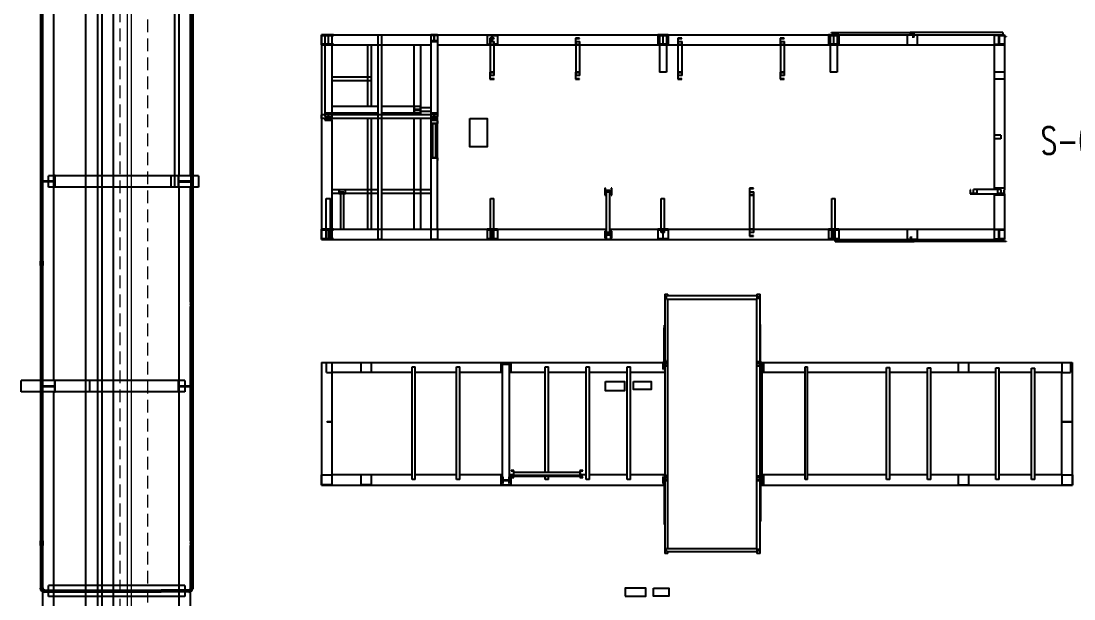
# Model space of a CAD drawing. Header units: inches. Extents: x 19 to 715735, y 34 to 210034.
# Drawn here: x 532622 to 594922, y 35732 to 69940 of the extents above; entities that cross this region are included whole.
import ezdxf
from ezdxf.enums import TextEntityAlignment as Align

# ---------------------------------------------------------------- set-up
doc = ezdxf.new("R2010")
doc.units = ezdxf.units.IN
doc.header["$MEASUREMENT"] = 0
doc.linetypes.add('CABLETRAYLAYOUT-EMBED 2_DWG$0$HIDDEN2', pattern=[0.1875, 0.125, -0.0625])
doc.layers.add('Cable Tray Instruments', color=7, linetype='Continuous', lineweight=13)
for name, color, linetype in [('CABLE TRAY POWER', 3, 'Continuous'), ('CABLEROUTEPROGRESSUNIT-EMBED 1_DWG$0$DwgTemplate', 7, 'Continuous'), ('cables', 7, 'Continuous'), ('ELECTRICAL', 7, 'Continuous'), ('Junction Boxes', 1, 'Continuous')]:
    doc.layers.add(name, color=color, linetype=linetype)
doc.styles.add('HZTXT', font='txt_qlt.shx', dxfattribs={"width": 0.7, "bigfont": 'hztxt.shx'})

msp = doc.modelspace()

# ---------------------------------------------------------------- linework, layer by layer
at = {"layer": 'Cable Tray Instruments', "color": 3, "ltscale": 6000}
msp.add_lwpolyline([(536460, 23747), (536460, 193777), (538076, 193777), (538076, 23747)], dxfattribs=at)
at = {"layer": 'Cable Tray Instruments', "color": 6, "linetype": 'CABLETRAYLAYOUT-EMBED 2_DWG$0$HIDDEN2', "ltscale": 6000}
msp.add_lwpolyline([(540097, 23747), (538480, 23747), (538480, 193777), (540097, 193777)], close=True, dxfattribs=at)
at = {"layer": 'Cable Tray Instruments'}
msp.add_lwpolyline([(539146, 193585), (539146, 23401), (538914, 23401), (538915, 193585)], dxfattribs=at)
at = {"layer": 'CABLE TRAY POWER', "color": 3, "ltscale": 6000}
msp.add_lwpolyline([(536460, 193777), (538076, 193777), (538076, 21358), (536460, 21358)], close=True, dxfattribs=at)
at = {"layer": 'CABLEROUTEPROGRESSUNIT-EMBED 1_DWG$0$DwgTemplate', "color": 3, "linetype": 'Continuous'}
for p, q in [((533780, 72232), (533780, 55730)), ((533888, 72232), (533888, 55730)), ((541713, 60778), (541713, 72232)), ((542669, 72232), (542669, 60778)), ((542777, 72232), (542777, 60778)), ((541713, 60110), (541713, 60778)), ((542669, 60778), (542669, 60110)), ((542777, 60778), (542777, 60110)), ((542669, 60110), (542669, 53306)), ((542777, 60110), (542777, 53306)), ((533834, 55730), (533762, 55730)), ((533762, 55730), (533906, 55730)), ((533762, 55730), (533762, 55461)), ((533834, 55461), (533762, 55461)), ((533762, 55461), (533906, 55461)), ((533780, 55730), (533780, 55673)), ((533834, 55673), (533780, 55673)), ((533780, 55673), (533888, 55673)), ((533834, 55673), (533780, 55673)), ((533780, 55673), (533888, 55673)), ((533834, 55519), (533780, 55519)), ((533780, 55519), (533888, 55519)), ((533780, 55519), (533780, 55461)), ((533888, 55519), (533780, 55519)), ((533780, 55519), (533834, 55519)), ((533780, 55461), (533780, 48656)), ((533906, 55730), (533834, 55730)), ((533888, 55673), (533834, 55673)), ((533888, 55673), (533834, 55673)), ((533888, 55519), (533834, 55519)), ((533834, 55519), (533888, 55519)), ((533906, 55461), (533834, 55461)), ((533888, 55730), (533888, 55673)), ((533888, 55519), (533888, 55461)), ((533888, 55461), (533888, 48656)), ((533906, 55730), (533906, 55461)), ((542723, 53306), (542651, 53306)), ((542651, 53306), (542795, 53306)), ((542651, 53306), (542651, 53037)), ((542723, 53037), (542651, 53037)), ((542651, 53037), (542795, 53037)), ((542669, 53306), (542669, 53248)), ((542669, 53248), (542777, 53248)), ((542777, 53248), (542669, 53248)), ((542723, 53248), (542669, 53248)), ((542669, 53248), (542777, 53248)), ((542669, 53094), (542777, 53094)), ((542777, 53094), (542669, 53094)), ((542669, 53094), (542669, 53037)), ((542777, 53094), (542669, 53094)), ((542669, 53094), (542723, 53094)), ((542669, 53037), (542669, 39165)), ((542795, 53306), (542723, 53306)), ((542777, 53248), (542723, 53248)), ((542723, 53094), (542777, 53094)), ((542795, 53037), (542723, 53037)), ((542777, 53306), (542777, 53248)), ((542777, 53094), (542777, 53037)), ((542777, 53037), (542777, 39165)), ((542795, 53306), (542795, 53037)), ((533780, 48656), (533780, 47989)), ((533888, 48656), (533888, 47989)), ((533780, 47989), (533780, 39165)), ((533888, 47989), (533888, 39165)), ((533834, 39165), (533762, 39165)), ((533762, 39165), (533906, 39165)), ((533762, 39165), (533762, 38895)), ((533834, 38895), (533762, 38895)), ((533762, 38895), (533906, 38895)), ((533780, 39165), (533780, 39107)), ((533834, 39107), (533780, 39107)), ((533780, 39107), (533888, 39107)), ((533834, 39107), (533780, 39107)), ((533780, 39107), (533888, 39107)), ((533780, 38953), (533888, 38953)), ((533888, 38953), (533780, 38953)), ((533780, 38953), (533780, 38895)), ((533888, 38953), (533780, 38953)), ((533780, 38953), (533834, 38953)), ((533780, 38895), (533780, 36381)), ((533906, 39165), (533834, 39165)), ((533888, 39107), (533834, 39107)), ((533888, 39107), (533834, 39107)), ((533834, 38953), (533888, 38953)), ((533906, 38895), (533834, 38895)), ((533888, 39165), (533888, 39107)), ((533888, 38953), (533888, 38895)), ((533888, 38895), (533888, 36381)), ((533906, 39165), (533906, 38895)), ((542723, 39165), (542651, 39165)), ((542651, 39165), (542795, 39165)), ((542651, 39165), (542651, 38895)), ((542723, 38895), (542651, 38895)), ((542651, 38895), (542795, 38895)), ((542669, 39165), (542669, 39107)), ((542723, 39107), (542669, 39107)), ((542669, 39107), (542777, 39107)), ((542669, 39107), (542777, 39107)), ((542777, 39107), (542669, 39107)), ((542777, 38953), (542669, 38953)), ((542669, 38953), (542723, 38953)), ((542669, 38953), (542777, 38953)), ((542777, 38953), (542669, 38953)), ((542669, 38953), (542669, 38895)), ((542669, 38895), (542669, 36381)), ((542795, 39165), (542723, 39165)), ((542777, 39107), (542723, 39107)), ((542723, 38953), (542777, 38953)), ((542795, 38895), (542723, 38895)), ((542777, 39165), (542777, 39107)), ((542777, 38953), (542777, 38895)), ((542777, 38895), (542777, 36381)), ((542795, 39165), (542795, 38895)), ((533906, 36381), (533762, 36381)), ((533762, 36381), (533906, 36381)), ((533780, 36381), (533780, 36323)), ((533780, 36323), (533888, 36323)), ((533888, 36323), (533780, 36323)), ((533834, 36323), (533780, 36323)), ((533780, 36323), (533888, 36323)), ((533888, 36323), (533834, 36323)), ((533888, 36381), (533888, 36323)), ((533956, 36148), (533956, 36256)), ((533956, 36256), (533956, 36148)), ((533956, 36256), (534013, 36256)), ((533956, 36256), (533956, 36148)), ((533956, 36148), (533956, 36256)), ((533956, 36148), (534013, 36148)), ((534013, 36273), (534013, 36130)), ((534013, 36130), (534013, 36273)), ((534013, 36256), (539975, 36256)), ((534013, 36148), (539975, 36148)), ((539975, 36148), (539975, 36256)), ((539975, 36256), (539975, 36148)), ((539975, 36242), (540905, 36242)), ((539975, 36242), (540905, 36242)), ((539975, 36242), (539975, 36202)), ((539975, 36202), (539975, 36242)), ((539975, 36202), (539975, 36202)), ((539975, 36202), (539975, 36202)), ((539975, 36161), (539975, 36202)), ((539975, 36202), (539975, 36161)), ((539975, 36161), (540905, 36161)), ((539975, 36161), (540905, 36161)), ((540097, 36202), (541713, 36202)), ((540905, 36242), (540905, 36202)), ((540905, 36202), (540905, 36242)), ((541834, 36242), (540905, 36242)), ((541834, 36242), (540905, 36242)), ((540905, 36242), (540905, 36202)), ((540905, 36202), (540905, 36242)), ((540905, 36202), (540905, 36202)), ((540905, 36202), (540905, 36202)), ((540905, 36161), (540905, 36202)), ((540905, 36202), (540905, 36161)), ((540905, 36202), (540905, 36202)), ((540905, 36202), (540905, 36202)), ((540905, 36161), (540905, 36202)), ((540905, 36202), (540905, 36161)), ((541834, 36161), (540905, 36161)), ((541834, 36161), (540905, 36161)), ((541834, 36148), (541834, 36256)), ((541834, 36256), (541834, 36148)), ((542543, 36256), (541834, 36256)), ((541834, 36242), (541834, 36202)), ((541834, 36202), (541834, 36242)), ((541834, 36202), (541834, 36202)), ((541834, 36202), (541834, 36202)), ((541834, 36161), (541834, 36202)), ((541834, 36202), (541834, 36161)), ((542543, 36148), (541834, 36148)), ((542543, 36273), (542543, 36130)), ((542543, 36130), (542543, 36273)), ((542601, 36256), (542543, 36256)), ((542601, 36148), (542543, 36148)), ((542601, 36148), (542601, 36256)), ((542601, 36256), (542601, 36148)), ((542601, 36256), (542601, 36148)), ((542601, 36148), (542601, 36256)), ((542651, 36381), (542795, 36381)), ((542795, 36381), (542651, 36381)), ((542669, 36381), (542669, 36323)), ((542669, 36323), (542777, 36323)), ((542777, 36323), (542669, 36323)), ((542777, 36323), (542669, 36323)), ((542669, 36323), (542723, 36323)), ((542723, 36323), (542777, 36323)), ((542777, 36381), (542777, 36323))]:
    msp.add_line(p, q, dxfattribs=at)
at = {"layer": 'CABLEROUTEPROGRESSUNIT-EMBED 1_DWG$0$DwgTemplate', "color": 9, "linetype": 'Continuous', "lineweight": 25}
for p, q in [((533904, 60457), (533904, 72232)), ((534571, 60457), (534571, 72232)), ((541985, 60778), (541985, 72232)), ((542652, 60778), (542652, 72232)), ((580584, 69258), (585231, 69258)), ((580584, 69238), (580584, 69258)), ((585231, 69238), (580584, 69238)), ((580802, 69131), (580802, 69238)), ((585467, 69258), (585231, 69258)), ((585231, 69258), (585231, 69238)), ((585231, 69238), (585449, 69238)), ((585234, 69238), (585234, 69131)), ((585252, 69131), (585252, 69238)), ((585449, 69238), (585449, 69131)), ((585467, 69131), (585467, 69258)), ((590707, 69258), (585467, 69258)), ((590707, 69258), (590707, 69131)), ((550501, 69131), (550400, 69131)), ((550400, 69131), (550400, 69090)), ((550400, 69131), (550501, 69131)), ((550400, 69131), (550400, 57010)), ((550400, 69131), (550501, 69131)), ((550400, 68525), (550400, 69131)), ((550400, 69090), (550501, 69090)), ((550501, 68565), (550400, 68565)), ((550400, 68565), (550400, 68525)), ((551107, 69131), (550501, 69131)), ((550501, 69131), (550501, 69090)), ((550501, 69090), (550789, 69090)), ((550501, 68565), (550501, 68525)), ((550789, 68565), (550501, 68565)), ((550602, 69131), (550602, 64282)), ((550602, 69131), (551006, 69131)), ((550789, 69090), (550789, 68565)), ((550818, 68565), (550818, 69090)), ((550818, 69090), (551107, 69090)), ((551107, 68565), (550818, 68565)), ((551006, 69131), (551006, 64282)), ((551107, 69090), (551107, 69131)), ((551107, 69131), (556864, 69131)), ((551107, 68525), (551107, 68565)), ((553727, 69131), (553941, 69131)), ((553727, 69131), (553727, 57010)), ((553941, 69131), (553941, 57010)), ((556864, 69131), (557268, 69131)), ((556864, 69131), (556864, 64282)), ((556864, 69131), (556864, 69099)), ((557268, 69131), (556864, 69131)), ((556864, 69099), (557054, 69099)), ((556864, 68759), (556864, 68727)), ((557054, 68759), (556864, 68759)), ((556864, 68727), (557268, 68727)), ((557054, 69099), (557054, 68759)), ((557078, 69099), (557268, 69099)), ((557078, 68759), (557078, 69099)), ((557268, 68759), (557078, 68759)), ((557268, 69131), (557268, 64282)), ((557268, 69099), (557268, 69131)), ((557268, 69131), (570299, 69131)), ((557268, 68727), (557268, 68759)), ((560198, 69131), (560804, 69131)), ((560198, 69131), (560198, 68525)), ((560198, 69131), (560804, 69131)), ((560198, 69090), (560198, 69131)), ((560486, 69090), (560198, 69090)), ((560198, 68565), (560369, 68565)), ((560198, 68565), (560198, 68525)), ((560612, 68929), (560369, 68929)), ((560369, 68929), (560369, 68525)), ((560379, 68727), (560622, 68727)), ((560379, 68727), (560379, 66707)), ((560389, 68545), (560389, 68909)), ((560389, 68909), (560612, 68909)), ((560612, 68545), (560389, 68545)), ((560486, 68929), (560486, 69090)), ((560486, 68727), (560486, 68909)), ((560515, 69090), (560804, 69090)), ((560515, 68929), (560515, 69090)), ((560515, 68727), (560515, 68909)), ((560612, 68909), (560612, 68929)), ((560612, 68525), (560612, 68545)), ((560622, 66707), (560622, 68727)), ((560804, 68565), (560622, 68565)), ((560804, 69131), (560804, 68525)), ((560804, 69131), (560804, 69090)), ((560804, 68525), (560804, 68565)), ((565430, 68929), (565430, 68525)), ((565672, 68929), (565430, 68929)), ((565440, 68727), (565440, 66707)), ((565440, 68727), (565682, 68727)), ((565450, 68545), (565450, 68909)), ((565450, 68909), (565672, 68909)), ((565672, 68545), (565450, 68545)), ((565672, 68909), (565672, 68929)), ((565672, 68525), (565672, 68545)), ((565682, 66707), (565682, 68727)), ((570905, 69131), (570299, 69131)), ((570299, 69131), (570299, 69090)), ((570299, 69090), (570587, 69090)), ((570299, 69090), (570299, 68565)), ((570587, 68565), (570299, 68565)), ((570299, 68565), (570299, 68525)), ((570400, 69131), (570804, 69131)), ((570400, 69131), (570400, 66909)), ((570587, 69090), (570587, 68565)), ((570616, 68565), (570616, 69090)), ((570616, 69090), (570905, 69090)), ((570905, 68565), (570616, 68565)), ((570804, 69131), (570804, 66909)), ((570905, 69090), (570905, 69131)), ((570905, 69131), (580400, 69131)), ((570905, 69090), (570905, 68565)), ((570905, 68525), (570905, 68565)), ((571480, 68929), (571480, 68525)), ((571723, 68929), (571480, 68929)), ((571490, 68727), (571490, 66707)), ((571490, 68727), (571733, 68727)), ((571501, 68545), (571501, 68909)), ((571501, 68909), (571723, 68909)), ((571723, 68545), (571501, 68545)), ((571723, 68909), (571723, 68929)), ((571723, 68525), (571723, 68545)), ((571733, 66707), (571733, 68727)), ((577783, 68929), (577541, 68929)), ((577541, 68929), (577541, 68525)), ((577551, 68727), (577551, 66707)), ((577551, 68727), (577793, 68727)), ((577561, 68545), (577561, 68909)), ((577561, 68909), (577783, 68909)), ((577783, 68545), (577561, 68545)), ((577783, 68909), (577783, 68929)), ((577783, 68525), (577783, 68545)), ((577793, 66707), (577793, 68727)), ((581006, 69131), (580400, 69131)), ((580400, 69131), (580400, 69090)), ((580400, 69090), (580688, 69090)), ((580400, 69090), (580400, 68565)), ((580400, 68565), (580400, 68525)), ((580688, 68565), (580400, 68565)), ((580501, 69131), (580905, 69131)), ((580501, 69131), (580501, 66909)), ((580688, 69090), (580688, 68565)), ((580717, 68565), (580717, 69090)), ((580717, 69090), (581006, 69090)), ((581006, 68565), (580717, 68565)), ((580905, 69131), (580905, 66909)), ((581006, 69090), (581006, 69131)), ((581006, 69131), (590804, 69131)), ((581006, 69090), (581006, 68565)), ((581006, 68525), (581006, 68565)), ((585046, 69131), (585046, 68525)), ((585046, 69131), (585652, 69131)), ((585464, 69024), (585349, 69024)), ((585349, 69004), (585464, 69004)), ((585464, 69024), (585489, 69024)), ((585464, 69004), (585464, 69024)), ((585489, 69004), (585464, 69004)), ((585652, 69131), (585652, 68525)), ((590198, 69090), (590198, 69131)), ((590198, 69131), (590804, 69131)), ((590198, 69131), (590198, 68525)), ((590198, 69131), (590804, 69131)), ((590486, 69090), (590198, 69090)), ((590198, 68565), (590198, 68525)), ((590198, 68565), (590486, 68565)), ((590486, 68565), (590486, 69090)), ((590515, 69090), (590804, 69090)), ((590515, 68565), (590515, 69090)), ((590804, 68565), (590515, 68565)), ((590804, 69131), (590804, 69090)), ((590804, 69131), (590804, 59949)), ((590804, 69131), (590804, 68525)), ((590804, 69024), (590919, 69024)), ((590919, 69004), (590804, 69004)), ((590804, 68525), (590804, 68565)), ((590919, 69024), (590919, 69004)), ((550400, 68525), (550501, 68525)), ((550400, 68525), (550501, 68525)), ((550501, 68525), (551107, 68525)), ((551107, 68525), (556864, 68525)), ((553121, 68525), (553121, 64888)), ((553335, 68525), (553335, 64888)), ((555854, 68525), (555854, 64888)), ((556258, 68525), (556258, 64888)), ((557268, 68525), (560369, 68525)), ((560369, 68525), (560612, 68525)), ((560622, 68525), (565430, 68525)), ((565430, 68525), (565672, 68525)), ((565682, 68525), (570299, 68525)), ((570299, 68525), (570905, 68525)), ((570905, 68525), (571480, 68525)), ((571480, 68525), (571723, 68525)), ((571733, 68525), (577541, 68525)), ((577541, 68525), (577783, 68525)), ((577793, 68525), (580400, 68525)), ((580400, 68525), (581006, 68525)), ((581006, 68525), (590198, 68525)), ((590198, 68525), (590198, 59959)), ((590198, 68525), (590804, 68525)), ((590198, 68525), (590804, 68525)), ((560369, 66909), (560369, 66505)), ((560612, 66909), (560369, 66909)), ((560622, 66707), (560379, 66707)), ((560389, 66888), (560612, 66888)), ((560389, 66525), (560389, 66888)), ((560612, 66888), (560612, 66909)), ((565430, 66909), (565430, 66505)), ((565672, 66909), (565430, 66909)), ((565682, 66707), (565440, 66707)), ((565450, 66888), (565672, 66888)), ((565450, 66525), (565450, 66888)), ((565672, 66888), (565672, 66909)), ((570804, 66909), (570400, 66909)), ((571480, 66909), (571480, 66505)), ((571723, 66909), (571480, 66909)), ((571733, 66707), (571490, 66707)), ((571501, 66525), (571501, 66888)), ((571501, 66888), (571723, 66888)), ((571723, 66888), (571723, 66909)), ((577783, 66909), (577541, 66909)), ((577541, 66909), (577541, 66505)), ((577793, 66707), (577551, 66707)), ((577561, 66888), (577783, 66888)), ((577561, 66525), (577561, 66888)), ((577783, 66888), (577783, 66909)), ((580905, 66909), (580501, 66909)), ((590804, 66909), (590198, 66909)), ((590804, 66909), (590804, 66505)), ((553335, 66612), (551006, 66612)), ((553335, 66398), (551006, 66398)), ((553335, 66612), (553335, 66398)), ((560369, 66505), (560612, 66505)), ((560612, 66525), (560389, 66525)), ((560612, 66505), (560612, 66525)), ((565430, 66505), (565672, 66505)), ((565672, 66525), (565450, 66525)), ((565672, 66505), (565672, 66525)), ((571480, 66505), (571723, 66505)), ((571723, 66525), (571501, 66525)), ((571723, 66505), (571723, 66525)), ((577541, 66505), (577783, 66505)), ((577783, 66525), (577561, 66525)), ((577783, 66505), (577783, 66525)), ((590804, 66505), (590198, 66505)), ((553727, 64888), (551006, 64888)), ((556262, 64888), (553941, 64888)), ((555866, 64888), (555866, 64484)), ((555898, 64888), (555866, 64888)), ((555898, 64699), (555898, 64888)), ((556270, 64888), (556237, 64888)), ((556237, 64888), (556237, 64699)), ((556262, 64888), (556262, 64484)), ((556270, 64484), (556270, 64888)), ((556864, 64794), (556270, 64794)), ((550400, 64175), (550400, 64389)), ((550602, 64389), (550400, 64389)), ((550791, 64175), (550400, 64175)), ((551006, 64484), (550602, 64484)), ((550602, 64484), (550602, 64452)), ((550602, 64452), (550791, 64452)), ((551006, 64282), (550602, 64282)), ((550791, 64452), (550791, 64113)), ((550816, 64113), (550816, 64452)), ((550816, 64452), (551006, 64452)), ((557054, 64175), (550816, 64175)), ((553727, 64484), (551006, 64484)), ((551006, 64452), (551006, 64484)), ((556864, 64389), (551006, 64389)), ((551006, 64282), (551006, 64113)), ((553121, 64484), (553121, 64389)), ((553121, 64175), (553121, 57616)), ((553335, 64484), (553335, 64389)), ((553335, 64175), (553335, 57616)), ((556262, 64484), (553941, 64484)), ((555854, 64484), (555854, 64389)), ((555854, 64175), (555854, 57616)), ((555866, 64484), (555898, 64484)), ((556237, 64699), (555898, 64699)), ((555898, 64484), (555898, 64674)), ((555898, 64674), (556237, 64674)), ((556237, 64674), (556237, 64484)), ((556237, 64484), (556270, 64484)), ((556258, 64484), (556258, 64389)), ((556258, 64175), (556258, 57616)), ((556864, 64579), (556270, 64579)), ((557268, 64484), (556864, 64484)), ((556864, 64484), (556864, 64452)), ((556864, 64452), (557054, 64452)), ((557268, 64282), (556864, 64282)), ((556864, 64282), (556864, 64113)), ((557054, 64452), (557054, 64113)), ((557078, 64452), (557268, 64452)), ((557078, 64113), (557078, 64452)), ((557268, 64175), (557078, 64175)), ((557268, 64452), (557268, 64484)), ((557268, 64113), (557268, 64282)), ((550602, 64113), (550602, 64080)), ((550791, 64113), (550602, 64113)), ((550602, 64080), (551006, 64080)), ((551006, 64113), (550816, 64113)), ((551006, 64080), (551006, 64113)), ((551006, 64080), (551006, 57616)), ((556864, 64113), (556864, 64080)), ((557054, 64113), (556864, 64113)), ((556864, 64080), (556864, 64029)), ((556864, 64080), (557268, 64080)), ((556864, 64029), (556864, 63867)), ((556895, 64029), (556864, 64029)), ((556864, 63867), (556864, 61846)), ((556864, 63867), (557275, 63867)), ((556895, 63879), (556895, 64029)), ((557244, 63879), (556895, 63879)), ((556948, 61846), (556948, 63867)), ((556948, 61846), (556948, 63867)), ((556991, 61846), (556991, 63867)), ((557268, 64113), (557078, 64113)), ((557153, 63867), (557153, 61846)), ((557275, 64029), (557244, 64029)), ((557244, 64029), (557244, 63879)), ((557268, 64080), (557268, 64113)), ((557268, 64029), (557268, 64080)), ((557268, 61846), (557268, 63867)), ((557275, 63867), (557275, 64029)), ((590602, 63177), (590198, 63177)), ((590602, 62963), (590198, 62963)), ((590602, 63177), (590602, 62963)), ((557275, 61846), (556864, 61846)), ((556864, 61846), (556864, 61684)), ((556864, 61684), (556864, 57010)), ((556864, 61684), (556895, 61684)), ((556895, 61834), (557244, 61834)), ((556895, 61684), (556895, 61834)), ((557244, 61834), (557244, 61684)), ((557244, 61684), (557275, 61684)), ((557268, 57616), (557268, 61684)), ((557275, 61684), (557275, 61846)), ((534604, 60469), (533888, 60469)), ((533888, 60444), (534604, 60444)), ((534571, 60457), (533904, 60457)), ((533904, 60444), (534571, 60444)), ((533904, 55730), (533904, 60444)), ((534238, 60110), (534238, 60778)), ((541511, 60778), (534238, 60778)), ((534571, 48656), (534571, 60444)), ((534645, 60790), (534604, 60790)), ((534604, 60790), (534604, 60469)), ((534604, 60444), (534604, 60123)), ((534645, 60123), (534645, 60790)), ((541511, 60110), (541511, 60778)), ((543127, 60778), (541511, 60778)), ((541953, 60778), (541912, 60778)), ((541912, 60778), (541912, 60110)), ((541953, 60457), (541953, 60778)), ((542685, 60457), (541953, 60457)), ((542726, 60778), (542685, 60778)), ((542685, 60778), (542685, 60457)), ((542726, 60110), (542726, 60778)), ((543127, 60778), (543127, 60110)), ((541511, 60110), (534238, 60110)), ((534604, 60123), (534645, 60123)), ((543127, 60110), (541511, 60110)), ((541912, 60110), (541953, 60110)), ((541953, 60431), (542685, 60431)), ((541953, 60110), (541953, 60431)), ((541985, 48323), (541985, 60110)), ((542652, 53306), (542652, 60110)), ((542685, 60431), (542685, 60110)), ((542685, 60110), (542726, 60110)), ((553727, 59945), (551006, 59945)), ((551457, 59935), (551423, 59935)), ((551423, 59935), (551423, 59741)), ((551457, 59762), (551457, 59935)), ((551528, 59838), (551528, 57616)), ((551528, 59838), (551722, 59838)), ((551722, 57616), (551722, 59838)), ((551827, 59935), (551793, 59935)), ((551793, 59935), (551793, 59762)), ((551827, 59741), (551827, 59935)), ((556864, 59945), (553941, 59945)), ((567200, 60040), (567167, 60040)), ((567167, 60040), (567167, 59636)), ((567200, 59850), (567200, 60040)), ((567539, 59850), (567200, 59850)), ((567200, 59636), (567200, 59826)), ((567200, 59826), (567539, 59826)), ((567272, 57414), (567272, 59927)), ((567272, 59927), (567466, 59927)), ((567466, 57414), (567466, 59927)), ((567539, 60040), (567539, 59850)), ((567571, 60040), (567539, 60040)), ((567539, 59826), (567539, 59636)), ((567571, 59636), (567571, 60040)), ((575723, 60040), (575723, 59636)), ((575965, 60040), (575723, 60040)), ((575733, 59838), (575733, 57414)), ((575733, 59838), (575975, 59838)), ((575743, 60020), (575965, 60020)), ((575743, 59656), (575743, 60020)), ((575965, 60020), (575965, 60040)), ((575975, 57414), (575975, 59838)), ((588783, 59949), (588783, 59707)), ((588804, 59949), (588783, 59949)), ((588804, 59727), (588804, 59949)), ((590602, 59959), (588985, 59959)), ((588985, 59717), (588985, 59959)), ((589187, 59949), (589167, 59949)), ((589167, 59949), (589167, 59727)), ((589187, 59707), (589187, 59949)), ((590804, 60040), (590198, 60040)), ((590420, 59949), (590400, 59949)), ((590400, 59949), (590400, 59707)), ((590420, 59727), (590420, 59949)), ((590602, 59959), (590602, 59717)), ((590804, 59949), (590783, 59949)), ((590783, 59949), (590783, 59727)), ((590804, 60040), (590804, 59949)), ((590804, 59707), (590804, 59949)), ((550682, 57010), (550682, 59434)), ((550682, 59434), (550925, 59434)), ((550925, 57010), (550925, 59434)), ((551528, 59731), (551006, 59731)), ((551423, 59741), (551827, 59741)), ((551793, 59762), (551457, 59762)), ((553727, 59731), (551722, 59731)), ((556864, 59731), (553941, 59731)), ((560404, 59434), (560598, 59434)), ((560404, 57010), (560404, 59434)), ((560598, 57010), (560598, 59434)), ((567167, 59636), (567200, 59636)), ((567539, 59636), (567571, 59636)), ((570505, 59434), (570699, 59434)), ((570505, 57414), (570505, 59434)), ((570699, 57414), (570699, 59434)), ((575723, 59636), (575965, 59636)), ((575965, 59656), (575743, 59656)), ((575965, 59636), (575965, 59656)), ((580606, 57010), (580606, 59434)), ((580606, 59434), (580800, 59434)), ((580800, 57010), (580800, 59434)), ((588783, 59707), (589187, 59707)), ((589167, 59727), (588804, 59727)), ((588985, 59717), (590602, 59717)), ((590198, 59717), (590198, 57616)), ((590804, 59636), (590198, 59636)), ((590400, 59707), (590804, 59707)), ((590783, 59727), (590420, 59727)), ((590804, 59707), (590804, 57010)), ((590804, 59707), (590804, 59636)), ((550400, 57010), (550400, 57616)), ((550400, 57616), (550501, 57616)), ((550400, 57616), (550400, 57575)), ((550501, 57616), (550400, 57616)), ((550400, 57575), (550501, 57575)), ((550501, 57616), (550501, 57575)), ((551107, 57616), (550501, 57616)), ((550501, 57575), (550789, 57575)), ((550789, 57575), (550789, 57050)), ((550818, 57575), (551107, 57575)), ((550818, 57050), (550818, 57575)), ((551006, 57575), (551006, 57050)), ((551107, 57616), (557268, 57616)), ((551107, 57575), (551107, 57616)), ((557268, 57616), (560198, 57616)), ((557268, 57616), (557268, 57010)), ((560804, 57616), (560198, 57616)), ((560198, 57616), (560198, 57575)), ((560198, 57575), (560486, 57575)), ((560198, 57575), (560198, 57050)), ((560486, 57575), (560486, 57050)), ((560515, 57575), (560804, 57575)), ((560515, 57050), (560515, 57575)), ((560804, 57616), (567272, 57616)), ((560804, 57575), (560804, 57616)), ((560804, 57575), (560804, 57050)), ((567200, 57495), (567167, 57495)), ((567167, 57495), (567167, 57090)), ((567200, 57305), (567200, 57495)), ((567242, 57616), (567242, 57305)), ((567466, 57414), (567272, 57414)), ((567466, 57616), (570299, 57616)), ((567497, 57616), (567497, 57305)), ((567571, 57495), (567539, 57495)), ((567539, 57495), (567539, 57305)), ((567571, 57090), (567571, 57495)), ((570905, 57620), (570299, 57620)), ((570299, 57620), (570299, 57580)), ((570299, 57580), (570299, 57055)), ((570299, 57580), (570587, 57580)), ((570299, 57575), (570299, 57580)), ((570505, 57575), (570299, 57575)), ((570699, 57414), (570505, 57414)), ((570587, 57580), (570587, 57055)), ((570616, 57055), (570616, 57580)), ((570616, 57580), (570905, 57580)), ((570699, 57575), (570905, 57575)), ((570905, 57580), (570905, 57620)), ((570905, 57616), (575723, 57616)), ((570905, 57580), (570905, 57055)), ((570905, 57580), (570905, 57575)), ((575723, 57616), (575723, 57212)), ((575965, 57616), (575723, 57616)), ((575975, 57414), (575733, 57414)), ((575743, 57232), (575743, 57596)), ((575743, 57596), (575965, 57596)), ((575965, 57596), (575965, 57616)), ((575975, 57616), (580400, 57616)), ((581006, 57616), (580400, 57616)), ((580400, 57616), (580400, 57575)), ((580400, 57575), (580400, 57050)), ((580400, 57575), (580688, 57575)), ((580688, 57575), (580688, 57050)), ((580717, 57050), (580717, 57575)), ((580717, 57575), (581006, 57575)), ((581006, 57616), (590198, 57616)), ((581006, 57575), (581006, 57616)), ((581006, 57575), (581006, 57050)), ((585046, 57616), (585046, 57010)), ((585652, 57616), (585652, 57010)), ((590198, 57616), (590804, 57616)), ((590198, 57616), (590198, 57010)), ((590198, 57616), (590804, 57616)), ((590198, 57575), (590198, 57616)), ((590486, 57575), (590198, 57575)), ((590486, 57050), (590486, 57575)), ((590515, 57050), (590515, 57575)), ((590515, 57575), (590804, 57575)), ((590804, 57616), (590804, 57010)), ((590804, 57616), (590804, 57575)), ((550501, 57050), (550400, 57050)), ((550400, 57050), (550400, 57010)), ((550400, 57010), (550501, 57010)), ((550501, 57010), (550400, 57010)), ((550400, 57010), (550501, 57010)), ((550501, 57050), (550501, 57010)), ((550789, 57050), (550501, 57050)), ((550501, 57010), (551107, 57010)), ((550925, 57010), (550682, 57010)), ((551107, 57050), (550818, 57050)), ((551107, 57010), (551107, 57050)), ((551107, 57010), (560198, 57010)), ((553941, 57010), (553727, 57010)), ((557268, 57010), (556864, 57010)), ((560198, 57050), (560198, 57010)), ((560486, 57050), (560198, 57050)), ((560198, 57010), (560804, 57010)), ((560598, 57010), (560404, 57010)), ((560804, 57050), (560515, 57050)), ((560804, 57010), (560804, 57050)), ((560804, 57010), (580400, 57010)), ((567167, 57090), (567200, 57090)), ((567539, 57305), (567200, 57305)), ((567200, 57280), (567539, 57280)), ((567200, 57090), (567200, 57280)), ((567242, 57280), (567242, 57010)), ((567497, 57010), (567242, 57010)), ((567497, 57280), (567497, 57010)), ((567539, 57280), (567539, 57090)), ((567539, 57090), (567571, 57090)), ((570587, 57055), (570299, 57055)), ((570299, 57055), (570299, 57014)), ((570299, 57014), (570299, 57010)), ((570299, 57014), (570905, 57014)), ((570299, 57014), (570299, 57010)), ((570905, 57010), (570299, 57010)), ((570299, 57010), (570905, 57010)), ((570905, 57055), (570616, 57055)), ((570905, 57014), (570905, 57055)), ((570905, 57014), (570905, 57010)), ((570905, 57010), (570905, 57014)), ((575723, 57212), (575965, 57212)), ((575965, 57232), (575743, 57232)), ((575965, 57212), (575965, 57232)), ((580688, 57050), (580400, 57050)), ((580400, 57050), (580400, 57010)), ((580400, 57010), (581006, 57010)), ((580800, 57010), (580606, 57010)), ((581006, 57050), (580717, 57050)), ((580802, 56882), (580802, 57010)), ((580802, 56882), (585234, 56882)), ((581006, 57010), (581006, 57050)), ((581006, 57010), (590804, 57010)), ((585652, 57010), (585046, 57010)), ((585212, 57137), (585231, 57137)), ((585231, 57117), (585212, 57117)), ((585231, 57137), (585231, 57117)), ((585349, 57137), (585231, 57137)), ((585231, 57117), (585349, 57117)), ((585234, 57010), (585234, 56882)), ((585234, 56882), (585464, 56882)), ((585252, 56903), (585252, 57010)), ((585464, 56903), (585252, 56903)), ((585449, 57010), (585449, 56903)), ((585464, 56903), (590919, 56903)), ((585464, 56882), (585464, 56903)), ((590919, 56882), (585464, 56882)), ((585467, 56903), (585467, 57010)), ((590198, 57050), (590486, 57050)), ((590198, 57050), (590198, 57010)), ((590804, 57010), (590198, 57010)), ((590198, 57010), (590804, 57010)), ((590804, 57050), (590515, 57050)), ((590707, 57010), (590707, 56903)), ((590804, 57010), (590804, 57050)), ((590919, 56903), (590919, 56882)), ((533904, 48656), (533904, 55461)), ((570707, 53777), (570707, 38425)), ((570707, 53777), (570901, 53777)), ((570804, 53475), (570804, 53669)), ((576161, 53669), (570804, 53669)), ((570901, 53669), (570901, 53777)), ((576161, 53777), (576161, 53475)), ((576161, 53777), (576355, 53777)), ((576258, 53669), (576258, 53475)), ((576355, 38424), (576355, 53777)), ((542652, 48323), (542652, 53037)), ((570804, 53475), (570901, 53475)), ((570901, 53475), (576161, 53475)), ((570901, 38726), (570901, 53475)), ((576161, 38726), (576161, 53475)), ((570676, 51944), (570676, 51776)), ((570707, 51944), (570676, 51944)), ((570676, 49547), (570676, 51776)), ((570676, 51776), (570701, 51776)), ((570701, 51928), (570707, 51928)), ((570701, 51776), (570701, 51928)), ((570701, 51776), (570701, 49547)), ((576385, 51968), (576355, 51968)), ((576355, 51952), (576385, 51952)), ((576385, 51952), (576385, 51968)), ((576385, 49547), (576385, 51952)), ((550399, 49737), (551005, 49737)), ((550399, 49737), (550399, 42479)), ((550702, 49737), (570602, 49737)), ((550702, 49131), (550702, 49737)), ((551005, 49737), (551005, 49131)), ((552723, 49737), (552723, 49131)), ((552723, 49737), (553329, 49737)), ((553329, 49737), (553329, 49131)), ((555757, 42802), (555757, 49469)), ((555757, 49469), (555951, 49469)), ((555951, 42802), (555951, 49469)), ((558383, 49469), (558577, 49469)), ((558383, 42802), (558383, 49469)), ((558577, 42802), (558577, 49469)), ((561006, 49737), (561006, 49131)), ((561006, 49737), (561612, 49737)), ((561107, 49723), (561107, 49636)), ((561139, 49636), (561107, 49636)), ((561107, 49636), (561511, 49636)), ((561107, 42760), (561107, 49636)), ((561139, 49636), (561139, 49723)), ((561478, 49636), (561478, 49723)), ((561511, 49636), (561478, 49636)), ((561511, 49636), (561511, 49723)), ((561511, 49636), (561511, 42760)), ((561612, 49737), (561612, 49131)), ((563636, 43213), (563636, 49469)), ((563636, 49469), (563830, 49469)), ((563830, 43213), (563830, 49469)), ((566060, 42802), (566060, 49469)), ((566060, 49469), (566254, 49469)), ((566254, 42802), (566254, 49469)), ((568484, 42802), (568484, 49469)), ((568484, 49469), (568678, 49469)), ((568678, 42802), (568678, 49469)), ((570602, 49737), (570602, 49333)), ((570634, 49737), (570602, 49737)), ((570602, 49333), (570634, 49333)), ((570634, 49547), (570634, 49737)), ((570634, 49737), (570676, 49737)), ((570901, 49547), (570634, 49547)), ((570634, 49523), (570901, 49523)), ((570634, 49333), (570634, 49523)), ((570676, 49351), (570676, 49523)), ((570701, 49351), (570676, 49351)), ((570701, 49523), (570701, 49351)), ((570707, 49504), (570701, 49504)), ((570804, 49640), (570804, 49834)), ((570901, 49834), (570804, 49834)), ((570901, 49640), (570804, 49640)), ((576428, 49547), (576161, 49547)), ((576161, 49523), (576428, 49523)), ((576258, 49834), (576258, 49640)), ((576385, 49737), (576428, 49737)), ((576428, 49737), (576428, 49547)), ((576460, 49737), (576428, 49737)), ((576428, 49523), (576428, 49333)), ((576428, 49333), (576460, 49333)), ((576460, 49737), (576561, 49737)), ((576460, 49333), (576460, 49737)), ((576460, 49737), (594725, 49737)), ((576460, 49333), (576460, 42962)), ((576561, 49737), (576561, 49131)), ((579009, 42802), (579009, 49469)), ((579009, 49469), (579163, 49469)), ((579163, 42802), (579163, 49469)), ((583838, 49430), (584032, 49430)), ((583838, 42802), (583838, 49430)), ((584032, 42802), (584032, 49430)), ((586262, 42802), (586262, 49413)), ((586262, 49413), (586456, 49413)), ((586456, 42802), (586456, 49413)), ((588076, 49737), (588076, 49131)), ((588076, 49737), (588682, 49737)), ((588682, 49737), (588682, 49131)), ((590303, 49415), (590497, 49415)), ((590303, 42802), (590303, 49415)), ((590497, 42802), (590497, 49415)), ((592420, 42802), (592420, 49385)), ((592420, 49385), (592614, 49385)), ((592614, 42802), (592614, 49385)), ((594208, 49737), (594814, 49737)), ((594208, 49737), (594208, 49131)), ((594725, 49737), (594725, 49131)), ((594814, 49737), (594814, 42469)), ((532622, 47989), (532622, 48656)), ((536662, 48656), (532622, 48656)), ((533872, 48656), (533831, 48656)), ((533831, 48656), (533831, 47989)), ((533872, 48335), (533872, 48656)), ((534604, 48656), (534604, 48335)), ((534645, 48656), (534604, 48656)), ((534645, 47989), (534645, 48656)), ((536662, 48656), (536662, 47989)), ((542319, 48656), (536662, 48656)), ((541953, 48656), (541912, 48656)), ((541912, 48656), (541912, 47989)), ((541953, 48335), (541953, 48656)), ((542319, 48656), (542319, 47989)), ((550702, 49131), (551005, 49131)), ((555757, 49131), (551005, 49131)), ((551005, 49131), (551005, 43070)), ((558383, 49131), (555951, 49131)), ((561107, 49131), (558577, 49131)), ((563636, 49131), (561511, 49131)), ((566060, 49131), (563830, 49131)), ((568484, 49131), (566254, 49131)), ((570707, 49131), (568678, 49131)), ((579009, 49131), (576460, 49131)), ((583838, 49131), (579163, 49131)), ((586262, 49131), (584032, 49131)), ((590303, 49131), (586456, 49131)), ((592420, 49131), (590497, 49131)), ((594208, 49131), (592614, 49131)), ((594208, 43070), (594208, 49131)), ((594208, 49131), (594725, 49131)), ((536662, 47989), (532622, 47989)), ((533831, 47989), (533872, 47989)), ((534604, 48335), (533872, 48335)), ((533872, 47989), (533872, 48310)), ((533872, 48310), (534604, 48310)), ((533904, 39165), (533904, 47989)), ((534571, 36256), (534571, 47989)), ((534604, 48310), (534604, 47989)), ((534604, 47989), (534645, 47989)), ((542319, 47989), (536662, 47989)), ((541912, 47989), (541953, 47989)), ((542669, 48335), (541953, 48335)), ((541953, 47989), (541953, 48310)), ((541953, 48310), (542669, 48310)), ((541985, 48323), (542652, 48323)), ((541985, 36256), (541985, 48323)), ((542652, 48323), (541985, 48323)), ((542652, 39165), (542652, 48323)), ((550733, 46228), (551005, 46228)), ((550733, 46204), (550733, 46228)), ((551005, 46204), (550733, 46204)), ((594208, 46228), (594755, 46228)), ((594755, 46204), (594208, 46204)), ((594755, 46228), (594755, 46204)), ((550400, 42464), (550400, 43070)), ((550400, 43070), (551005, 43070)), ((555757, 43070), (551005, 43070)), ((551005, 43070), (551005, 42479)), ((552723, 43070), (552723, 42479)), ((553329, 43070), (553329, 42479)), ((558383, 43070), (555951, 43070)), ((561107, 43070), (558577, 43070)), ((561006, 43070), (561006, 42464)), ((561765, 43070), (561511, 43070)), ((561612, 43070), (561612, 42464)), ((561778, 43340), (561615, 43340)), ((561615, 43340), (561615, 43310)), ((561615, 43310), (561765, 43310)), ((561765, 43310), (561765, 42960)), ((561778, 42930), (561778, 43340)), ((565693, 43213), (561778, 43213)), ((561778, 43051), (565693, 43051)), ((561778, 43027), (565693, 43027)), ((561778, 43008), (565693, 43008)), ((563636, 42802), (563636, 43008)), ((563830, 42802), (563830, 43008)), ((565855, 43340), (565693, 43340)), ((565693, 43340), (565693, 42930)), ((565706, 42960), (565706, 43310)), ((565706, 43310), (565855, 43310)), ((565711, 43213), (565706, 43213)), ((565706, 43051), (565711, 43051)), ((565711, 43213), (565711, 43051)), ((566060, 43070), (565711, 43070)), ((565855, 43310), (565855, 43340)), ((568484, 43070), (566254, 43070)), ((570707, 43070), (568678, 43070)), ((570901, 43059), (570804, 43059)), ((570804, 42865), (570804, 43059)), ((576258, 43059), (576258, 42865)), ((579009, 43070), (576460, 43070)), ((576561, 43070), (576561, 42469)), ((583838, 43070), (579163, 43070)), ((586262, 43070), (584032, 43070)), ((590303, 43070), (586456, 43070)), ((588076, 43070), (588076, 42469)), ((588682, 43070), (588682, 42469)), ((592420, 43070), (590497, 43070)), ((594208, 43070), (592614, 43070)), ((594208, 43070), (594844, 43070)), ((594208, 43070), (594208, 42469)), ((594844, 43070), (594844, 42464)), ((551005, 42479), (550399, 42479)), ((550400, 42464), (570676, 42464)), ((553329, 42479), (552723, 42479)), ((555951, 42802), (555757, 42802)), ((558577, 42802), (558383, 42802)), ((561612, 42464), (561006, 42464)), ((561107, 42962), (561107, 42558)), ((561139, 42962), (561107, 42962)), ((561511, 42760), (561107, 42760)), ((561107, 42558), (561139, 42558)), ((561139, 42772), (561139, 42962)), ((561478, 42772), (561139, 42772)), ((561139, 42558), (561139, 42748)), ((561139, 42748), (561478, 42748)), ((561478, 42962), (561478, 42772)), ((561511, 42962), (561478, 42962)), ((561478, 42748), (561478, 42558)), ((561478, 42558), (561511, 42558)), ((561511, 42558), (561511, 42962)), ((561765, 42960), (561615, 42960)), ((561615, 42960), (561615, 42930)), ((561615, 42930), (561778, 42930)), ((563830, 42802), (563636, 42802)), ((565693, 42930), (565855, 42930)), ((565855, 42960), (565706, 42960)), ((565855, 42930), (565855, 42960)), ((566254, 42802), (566060, 42802)), ((568678, 42802), (568484, 42802)), ((570634, 42962), (570602, 42962)), ((570602, 42962), (570602, 42558)), ((570602, 42558), (570634, 42558)), ((570634, 42772), (570634, 42962)), ((570901, 42772), (570634, 42772)), ((570634, 42558), (570634, 42748)), ((570634, 42748), (570901, 42748)), ((570676, 42736), (570707, 42736)), ((570676, 42736), (570676, 40312)), ((570901, 42865), (570804, 42865)), ((576428, 42772), (576161, 42772)), ((576161, 42748), (576428, 42748)), ((576385, 42748), (576385, 40336)), ((576460, 42479), (576385, 42479)), ((576561, 42469), (576385, 42469)), ((576385, 42464), (594844, 42464)), ((576428, 42962), (576428, 42772)), ((576460, 42962), (576428, 42962)), ((576428, 42748), (576428, 42558)), ((576428, 42558), (576460, 42558)), ((576460, 42558), (576460, 42962)), ((576460, 42558), (576460, 42479)), ((579163, 42802), (579009, 42802)), ((584032, 42802), (583838, 42802)), ((586456, 42802), (586262, 42802)), ((588682, 42469), (588076, 42469)), ((590497, 42802), (590303, 42802)), ((592614, 42802), (592420, 42802)), ((594814, 42469), (594208, 42469)), ((570707, 40312), (570676, 40312)), ((570676, 40312), (570676, 40144)), ((570676, 40144), (570701, 40144)), ((570701, 40144), (570701, 40296)), ((570701, 40296), (570707, 40296)), ((576385, 40336), (576355, 40336)), ((576355, 40320), (576385, 40320)), ((576385, 40320), (576385, 40336)), ((533904, 36381), (533904, 38895)), ((542652, 36381), (542652, 38895)), ((570804, 38532), (570804, 38726)), ((570901, 38726), (570804, 38726)), ((570901, 38726), (576161, 38726)), ((576161, 38726), (576161, 38424)), ((576258, 38726), (576258, 38532)), ((570901, 38425), (570707, 38425)), ((570804, 38532), (576161, 38532)), ((570901, 38425), (570901, 38532)), ((576355, 38424), (576161, 38424)), ((533904, 24414), (533904, 36155)), ((542319, 36535), (534238, 36535)), ((534238, 36256), (534238, 36535)), ((534238, 35868), (534238, 36148)), ((534571, 24414), (534571, 36148)), ((541985, 24080), (541985, 36148)), ((542319, 36535), (542319, 36256)), ((542319, 36148), (542319, 35868)), ((542652, 24080), (542652, 36155)), ((542319, 35868), (534238, 35868))]:
    msp.add_line(p, q, dxfattribs=at)
at = {"layer": 'CABLEROUTEPROGRESSUNIT-EMBED 1_DWG$0$DwgTemplate', "color": 7, "linetype": 'Continuous'}
for p in [(539975, 36202), (539975, 36202), (539975, 36202), (539975, 36202), (541834, 36202), (541834, 36202), (541834, 36202), (541834, 36202)]:
    msp.add_line(p, (540905, 36202), dxfattribs=at)
at = {"layer": 'CABLEROUTEPROGRESSUNIT-EMBED 1_DWG$0$DwgTemplate', "color": 3, "linetype": 'Continuous'}
for centre, radius in [((533834, 55596), 71.9), ((533834, 55596), 71.9), ((533834, 55596), 53.9), ((533834, 55596), 53.9), ((533834, 55596), 53.9), ((542723, 53171), 71.9), ((542723, 53171), 71.9), ((542723, 53171), 53.9), ((542723, 53171), 53.9), ((542723, 53171), 53.9), ((533834, 39030), 71.9), ((533834, 39030), 71.9), ((533834, 39030), 53.9), ((533834, 39030), 53.9), ((533834, 39030), 53.9), ((542723, 39030), 71.9), ((542723, 39030), 71.9), ((542723, 39030), 53.9), ((542723, 39030), 53.9), ((542723, 39030), 53.9)]:
    msp.add_circle(centre, radius, dxfattribs=at)
for centre, radius, start, end in [((534013, 36381), 251, 180, 270), ((534013, 36381), 108, 180, 270), ((542543, 36381), 251, 270, 0), ((542543, 36381), 108, 270, 0)]:
    msp.add_arc(centre, radius, start, end, dxfattribs=at)
at = {"layer": 'cables'}
msp.add_lwpolyline([(537397, 105834), (537397, 20889), (537165, 20890), (537166, 193585)], dxfattribs=at)
at = {"layer": 'Junction Boxes'}
for points in [[(559174, 64175), (560198, 64175), (560198, 62491), (559174, 62491)], [(567211, 48608), (568333, 48608), (568333, 48052), (567211, 48052)], [(568859, 48608), (569910, 48608), (569910, 48122), (568859, 48122)], [(568377, 35896), (569590, 35896), (569590, 36376), (568377, 36376)], [(570049, 36376), (570943, 36376), (570943, 35896), (570049, 35896)]]:
    msp.add_lwpolyline(points, close=True, dxfattribs=at)

# ---------------------------------------------------------------- texts
at = {"layer": 'ELECTRICAL', "style": 'HZTXT', "width": 0.7}
msp.add_text('S-0302-I', height=1616.2, dxfattribs=at).set_placement((596829, 62859), align=Align.MIDDLE_CENTER)

doc.saveas('drawing.dxf')
